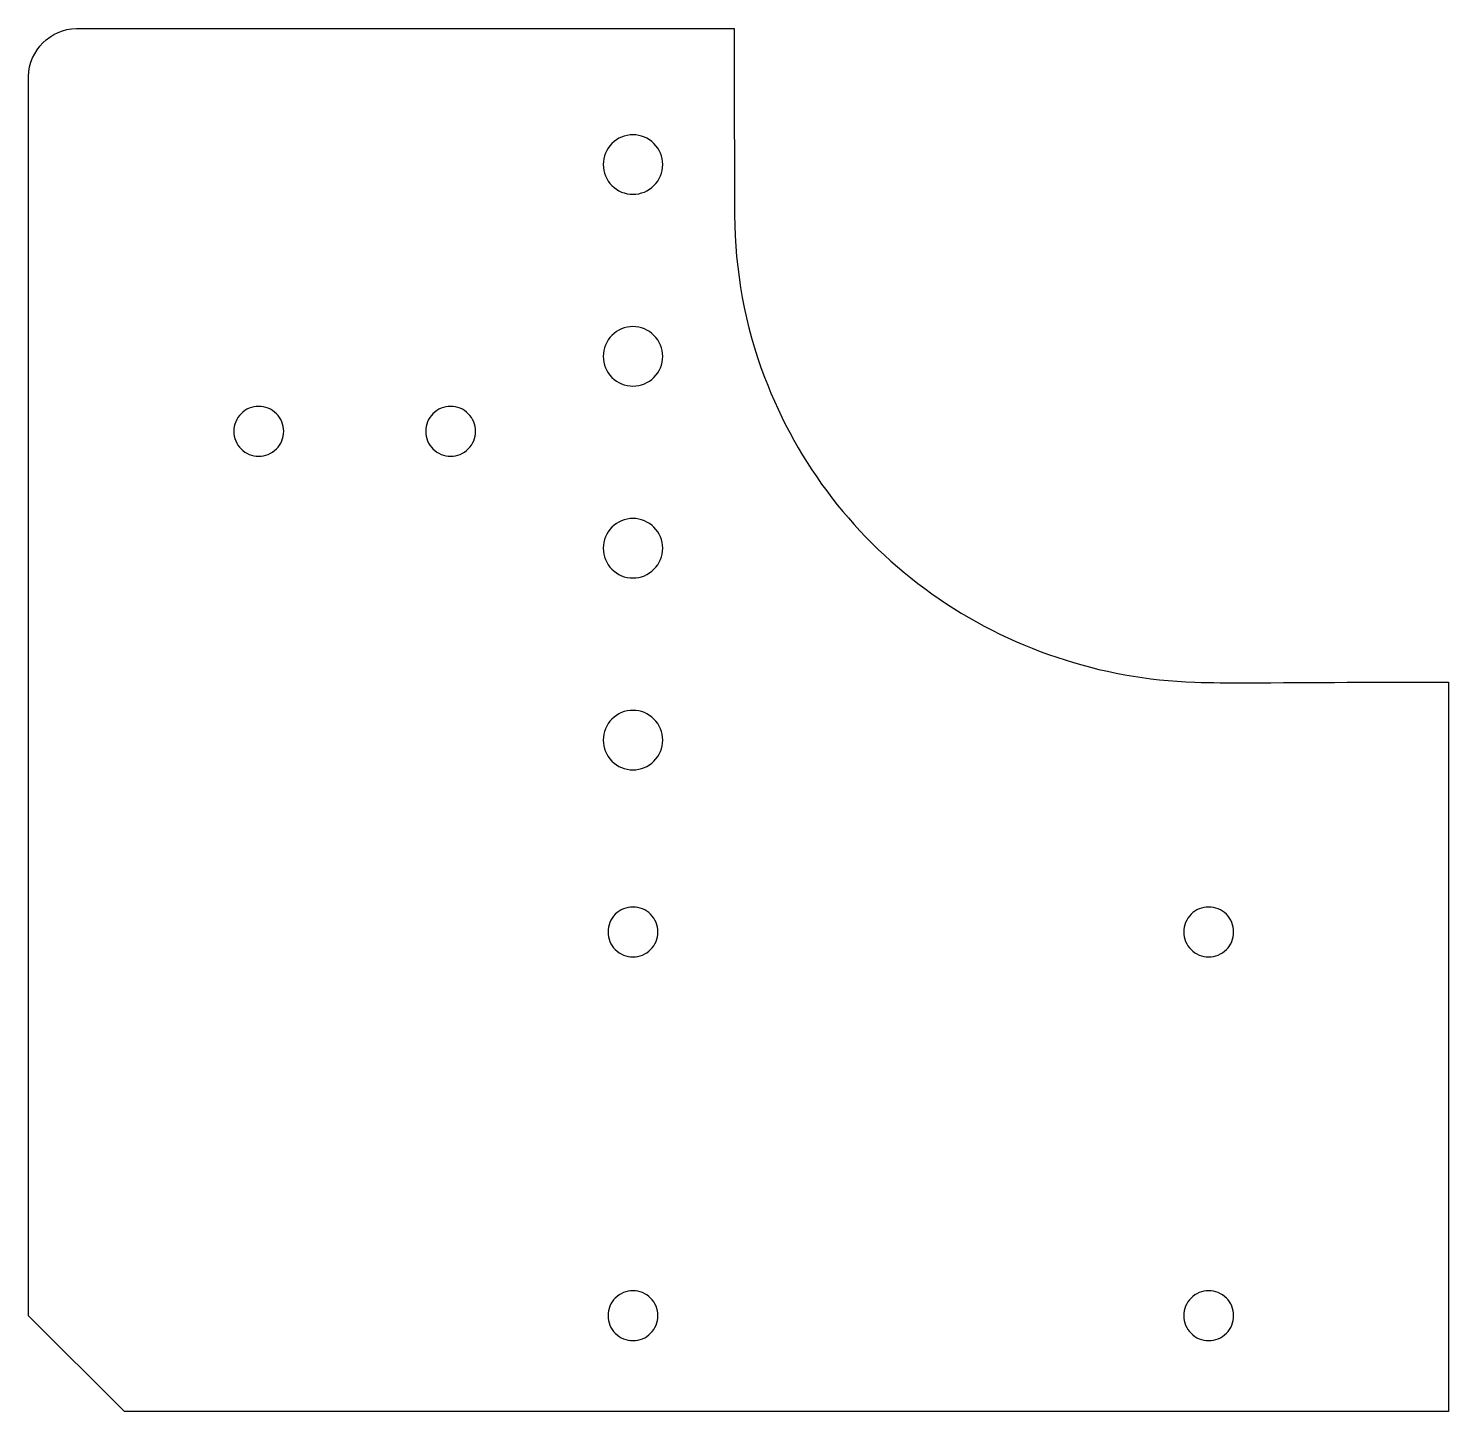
# Model space of a CAD drawing. Extents: x -10 to 138, y 0 to 144.
import ezdxf

# ---------------------------------------------------------------- set-up
doc = ezdxf.new("R2010")
doc.units = 0
doc.layers.add('LAYER0', color=7, linetype='CONTINUOUS')

msp = doc.modelspace()

# ---------------------------------------------------------------- linework, layer by layer
at = {"layer": 'LAYER0'}
for points in [[(138, 76.04), (138, 0), (0, 0), (-10, 10), (-10, 139.19, -0.395171), (-5, 144.19), (63.55, 144.19, 0.001091), (63.59, 124.71, 0.089433), (66.71, 107.84, 0.149263), (84.14, 85.26, 0.147129), (111.55, 76.04, 0.009794), (116.84, 75.97, -0.001632)], [(53, 133.1, 0.414214), (49.9, 130, 0.414214), (53, 126.9, 0.414214), (56.1, 130, 0.414214)], [(53, 113.1, 0.414214), (49.9, 110, 0.414214), (53, 106.9, 0.414214), (56.1, 110, 0.414214)], [(14, 104.79, 0.414214), (11.4, 102.19, 0.414214), (14, 99.59, 0.414214), (16.6, 102.19, 0.414214)], [(34, 104.79, 0.414214), (31.4, 102.19, 0.414214), (34, 99.59, 0.414214), (36.6, 102.19, 0.414214)], [(53, 93.1, 0.414214), (49.9, 90, 0.414214), (53, 86.9, 0.414214), (56.1, 90, 0.414214)], [(53, 73.1, 0.414214), (49.9, 70, 0.414214), (53, 66.9, 0.414214), (56.1, 70, 0.414214)], [(53, 52.6, 0.414214), (50.4, 50, 0.414214), (53, 47.4, 0.414214), (55.6, 50, 0.414214)], [(113, 52.6, 0.414214), (110.4, 50, 0.414214), (113, 47.4, 0.414214), (115.6, 50, 0.414214)], [(53, 12.6, 0.414214), (50.4, 10, 0.414214), (53, 7.4, 0.414214), (55.6, 10, 0.414214)], [(113, 12.6, 0.414214), (110.4, 10, 0.414214), (113, 7.4, 0.414214), (115.6, 10, 0.414214)]]:
    msp.add_lwpolyline(points, format="xyb", close=True, dxfattribs=at)

doc.saveas('drawing.dxf')
